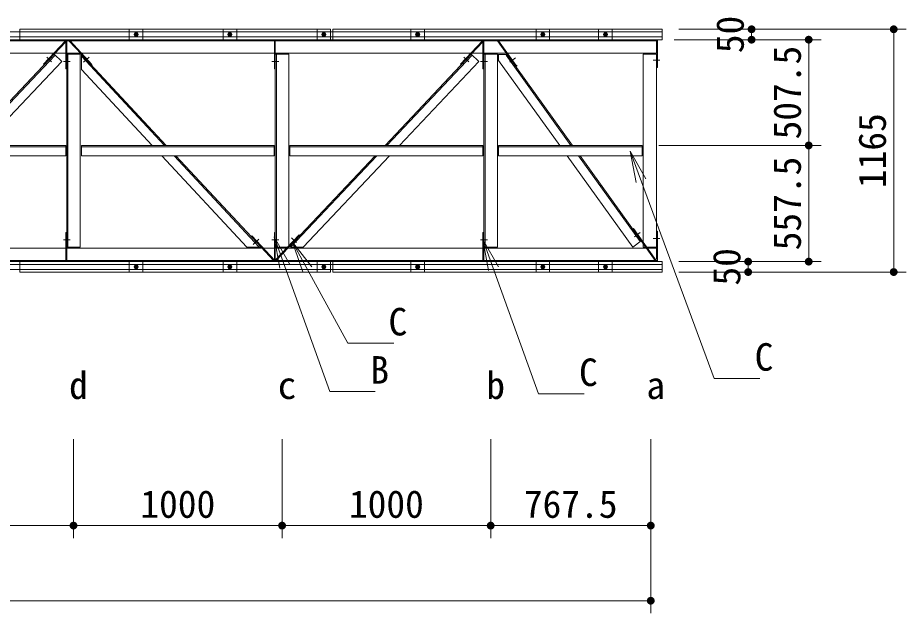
# Model space of a CAD drawing. Units: millimetres at full size. Extents: x 0 to 42000, y 0 to 29700.
# Drawn here: x 19920 to 24180, y 19179 to 22036 of the extents above; entities that cross this region are included whole.
import ezdxf
from ezdxf.enums import TextEntityAlignment as Align

# ---------------------------------------------------------------- set-up
doc = ezdxf.new("R2010")
doc.units = ezdxf.units.MM
doc.header["$LTSCALE"] = 100
for name, color, linetype, lineweight in [('D-STR', 1, 'Continuous', 13), ('D-STR-DIM', 7, 'Continuous', 13), ('D-STR-HTXT', 7, 'Continuous', 13), ('D-STR-TXT', 7, 'Continuous', 13)]:
    doc.layers.add(name, color=color, linetype=linetype, lineweight=lineweight)
doc.styles.add('ＭＳ ゴシック', font='')
doc.styles.get('ＭＳ ゴシック').set_extended_font_data('MS Gothic')

# ---------------------------------------------------------------- blocks, each defined once
blk = doc.blocks.new('filled_dot')
at = {"color": 0, "linetype": 'Continuous', "lineweight": -2, "const_width": 1.25}
blk.add_lwpolyline([(-0.625, 0, 1), (0.625, 0, 1)], format="xyb", close=True, dxfattribs=at)
blk = doc.blocks.new('open_arrow')
at = {"color": 0, "linetype": 'Continuous', "lineweight": -2}
blk.add_lwpolyline([(7.5, 1.25), (0, 0), (7.5, -1.25)], dxfattribs=at)

msp = doc.modelspace()

# ---------------------------------------------------------------- linework, layer by layer
at = {"layer": 'D-STR'}
for p, q in [((19929.9, 21931.2), (19929.9, 21981.2)), ((21419.9, 21981.2), (19929.9, 21981.2)), ((20454.9, 21931.2), (20454.9, 21981.2)), ((20454.9, 21981.2), (20519.9, 21981.2)), ((20519.9, 21931.2), (20519.9, 21981.2)), ((20904.9, 21931.2), (20904.9, 21981.2)), ((20904.9, 21981.2), (20969.9, 21981.2)), ((20969.9, 21931.2), (20969.9, 21981.2)), ((21354.9, 21931.2), (21354.9, 21981.2)), ((21354.9, 21981.2), (21419.9, 21981.2)), ((21419.9, 21931.2), (21419.9, 21981.2)), ((21429.9, 21931.2), (21429.9, 21981.2)), ((23009.9, 21981.2), (21429.9, 21981.2)), ((21804.9, 21931.2), (21804.9, 21981.2)), ((21804.9, 21981.2), (21869.9, 21981.2)), ((21869.9, 21931.2), (21869.9, 21981.2)), ((22404.9, 21931.2), (22404.9, 21981.2)), ((22404.9, 21981.2), (22469.9, 21981.2)), ((22469.9, 21931.2), (22469.9, 21981.2)), ((22704.9, 21931.2), (22704.9, 21981.2)), ((22704.9, 21981.2), (22769.9, 21981.2)), ((22769.9, 21931.2), (22769.9, 21981.2)), ((23009.9, 21931.2), (23009.9, 21981.2)), ((11364.9, 21968.2), (23009.9, 21968.2)), ((11364.9, 21944.2), (23009.9, 21944.2)), ((20476.3, 21956.2), (20498.4, 21956.2)), ((20482.5, 21964.7), (20477.6, 21956.2)), ((20477.6, 21956.2), (20482.5, 21947.7)), ((20492.3, 21964.7), (20482.5, 21964.7)), ((20482.5, 21947.7), (20492.3, 21947.7)), ((20487.4, 21967.2), (20487.4, 21945.1)), ((20497.2, 21956.2), (20492.3, 21964.7)), ((20492.3, 21947.7), (20497.2, 21956.2)), ((20926.3, 21956.2), (20948.4, 21956.2)), ((20932.5, 21964.7), (20927.6, 21956.2)), ((20927.6, 21956.2), (20932.5, 21947.7)), ((20942.3, 21964.7), (20932.5, 21964.7)), ((20932.5, 21947.7), (20942.3, 21947.7)), ((20937.4, 21967.2), (20937.4, 21945.1)), ((20947.2, 21956.2), (20942.3, 21964.7)), ((20942.3, 21947.7), (20947.2, 21956.2)), ((21376.3, 21956.2), (21398.4, 21956.2)), ((21382.5, 21964.7), (21377.6, 21956.2)), ((21377.6, 21956.2), (21382.5, 21947.7)), ((21392.3, 21964.7), (21382.5, 21964.7)), ((21382.5, 21947.7), (21392.3, 21947.7)), ((21387.4, 21967.2), (21387.4, 21945.1)), ((21397.2, 21956.2), (21392.3, 21964.7)), ((21392.3, 21947.7), (21397.2, 21956.2)), ((21826.3, 21956.2), (21848.4, 21956.2)), ((21832.5, 21964.7), (21827.6, 21956.2)), ((21827.6, 21956.2), (21832.5, 21947.7)), ((21842.3, 21964.7), (21832.5, 21964.7)), ((21832.5, 21947.7), (21842.3, 21947.7)), ((21837.4, 21967.2), (21837.4, 21945.1)), ((21847.2, 21956.2), (21842.3, 21964.7)), ((21842.3, 21947.7), (21847.2, 21956.2)), ((22426.3, 21956.2), (22448.4, 21956.2)), ((22432.5, 21964.7), (22427.6, 21956.2)), ((22427.6, 21956.2), (22432.5, 21947.7)), ((22442.3, 21964.7), (22432.5, 21964.7)), ((22432.5, 21947.7), (22442.3, 21947.7)), ((22437.4, 21967.2), (22437.4, 21945.1)), ((22447.2, 21956.2), (22442.3, 21964.7)), ((22442.3, 21947.7), (22447.2, 21956.2)), ((22726.3, 21956.2), (22748.4, 21956.2)), ((22732.5, 21964.7), (22727.6, 21956.2)), ((22727.6, 21956.2), (22732.5, 21947.7)), ((22742.3, 21964.7), (22732.5, 21964.7)), ((22732.5, 21947.7), (22742.3, 21947.7)), ((22737.4, 21967.2), (22737.4, 21945.1)), ((22747.2, 21956.2), (22742.3, 21964.7)), ((22742.3, 21947.7), (22747.2, 21956.2)), ((23009.9, 21931.2), (11364.9, 21931.2)), ((11387.4, 21931.2), (22987.4, 21931.2)), ((11387.4, 21925.2), (22987.4, 21925.2)), ((20043, 21813.4), (20148.7, 21925.2)), ((20094.4, 21861.2), (20150.4, 21920.4)), ((20150.4, 21925.2), (20150.4, 21791.2)), ((20154.9, 21855.2), (20154.9, 21925.2)), ((20165.6, 21925.2), (20225.2, 21861.2)), ((20171.1, 21925.2), (20275.9, 21812.7)), ((21150.4, 21925.2), (21150.4, 21791.2)), ((21154.9, 21855.2), (21154.9, 21925.2)), ((22043, 21813.4), (22148.7, 21925.2)), ((22094.4, 21861.2), (22150.4, 21920.4)), ((22150.4, 21925.2), (22150.4, 21791.2)), ((22154.9, 21855.2), (22154.9, 21925.2)), ((22219.9, 21925.2), (22266, 21860.9)), ((22225.4, 21925.2), (22310.4, 21806.7)), ((22982.9, 21931.2), (22982.9, 21866.2)), ((22982.9, 21867.2), (22982.9, 21931.2)), ((22987.4, 21931.2), (22987.4, 21797.2)), ((11387.4, 21866.2), (22987.4, 21866.2)), ((19680.8, 21423.7), (20094.4, 21861.2)), ((19689, 21423.7), (20098.7, 21857)), ((20130.7, 21826.8), (20094.4, 21861.2)), ((20154.9, 21861.2), (20219.9, 21861.2)), ((20154.9, 21861.2), (20154.9, 20936.2)), ((20160.9, 21861.2), (20160.9, 20936.2)), ((20219.9, 21861.2), (20219.9, 20936.2)), ((20224.9, 21860.9), (20632.2, 21423.7)), ((20224.9, 21787.5), (20224.9, 21860.9)), ((20224.9, 21852.1), (20624, 21423.7)), ((21154.9, 21861.2), (21219.9, 21861.2)), ((21154.9, 21861.2), (21154.9, 20936.2)), ((21160.9, 21861.2), (21160.9, 20936.2)), ((21219.9, 21861.2), (21219.9, 20936.2)), ((21680.8, 21423.7), (22094.4, 21861.2)), ((21689, 21423.7), (22098.7, 21857)), ((22130.7, 21826.8), (22094.4, 21861.2)), ((22154.9, 21861.2), (22219.9, 21861.2)), ((22154.9, 21861.2), (22154.9, 20936.2)), ((22160.9, 21861.2), (22160.9, 20936.2)), ((22219.9, 21861.2), (22219.9, 20936.2)), ((22225.5, 21831.6), (22225.5, 21861.2)), ((22266, 21860.9), (22225.5, 21860.9)), ((22261.1, 21857.4), (22572.5, 21423.7)), ((22266, 21860.9), (22579.9, 21423.7)), ((22917.9, 21861.2), (22917.9, 20936.2)), ((22982.9, 21861.2), (22917.9, 21861.2)), ((22922.4, 21861.2), (22982.9, 21861.2)), ((22982.9, 21861.2), (22982.9, 20936.2)), ((19749.6, 21423.7), (20130.7, 21826.8)), ((20046.3, 21810.3), (20043, 21813.4)), ((20081.9, 21824.8), (20058.8, 21846.7)), ((20138.7, 21826.2), (20171.8, 21826.2)), ((20262.3, 21848), (20235.3, 21822.7)), ((20275.9, 21812.7), (20272.7, 21809.7)), ((21138.7, 21826.2), (21171.8, 21826.2)), ((21749.6, 21423.7), (22130.7, 21826.8)), ((22046.3, 21810.3), (22043, 21813.4)), ((22081.9, 21824.8), (22058.8, 21846.7)), ((22138.7, 21826.2), (22171.8, 21826.2)), ((22225.5, 21831.6), (22518.3, 21423.7)), ((22307, 21844.2), (22279.3, 21824.1)), ((22999.1, 21832.2), (22966, 21832.2)), ((20150.4, 21791.2), (20154.9, 21791.2)), ((20224.9, 21787.5), (20563.8, 21423.7)), ((21150.4, 21791.2), (21154.9, 21791.2)), ((22150.4, 21791.2), (22154.9, 21791.2)), ((22314.9, 21806.7), (22311.3, 21804.1)), ((22987.4, 21797.2), (22982.9, 21797.2)), ((19224.9, 21423.7), (20149.9, 21423.7)), ((19224.9, 21417.7), (20149.9, 21417.7)), ((20149.9, 21423.7), (20149.9, 21373.7)), ((20224.9, 21423.7), (21149.9, 21423.7)), ((20224.9, 21423.7), (20224.9, 21373.7)), ((20224.9, 21417.7), (21149.9, 21417.7)), ((21149.9, 21423.7), (21149.9, 21373.7)), ((21224.9, 21423.7), (22149.9, 21423.7)), ((21224.9, 21423.7), (21224.9, 21373.7)), ((21224.9, 21417.7), (22149.9, 21417.7)), ((22149.9, 21423.7), (22149.9, 21373.7)), ((22912.9, 21423.7), (22224.9, 21423.7)), ((22224.9, 21423.7), (22224.9, 21373.7)), ((22224.9, 21417.7), (22912.9, 21417.7)), ((22912.9, 21423.7), (22912.9, 21373.7)), ((19224.9, 21373.7), (20149.9, 21373.7)), ((20224.9, 21373.7), (21149.9, 21373.7)), ((20610.4, 21373.7), (21017.9, 20936.2)), ((20670.5, 21373.7), (21078.1, 20936.2)), ((20678.7, 21373.7), (21086.3, 20936.2)), ((21219.9, 20936.2), (21633.5, 21373.7)), ((21224.9, 21373.7), (22149.9, 21373.7)), ((21228.1, 20936.2), (21641.8, 21373.7)), ((21288.7, 20936.2), (21702.3, 21373.7)), ((22912.9, 21373.7), (22224.9, 21373.7)), ((22554.2, 21373.7), (22868.3, 20936.2)), ((22608.4, 21373.7), (22903.9, 20962)), ((22615.8, 21373.7), (22908.8, 20965.5)), ((20150.4, 21006.2), (20154.9, 21006.2)), ((20150.4, 20872.2), (20150.4, 21006.2)), ((21150.4, 21006.2), (21154.9, 21006.2)), ((21150.4, 20872.2), (21150.4, 21006.2)), ((22150.4, 21006.2), (22154.9, 21006.2)), ((22150.4, 20872.2), (22150.4, 21006.2)), ((22871.6, 21025), (22868, 21022.4)), ((22871.6, 21025), (22981.3, 20872.2)), ((22904.4, 21005.5), (22876.6, 20985.4)), ((22987.4, 21012.2), (22982.9, 21012.2)), ((22987.4, 20878.2), (22987.4, 21012.2)), ((20138.7, 20971.2), (20171.8, 20971.2)), ((21041.8, 20990.4), (21038.4, 20987.3)), ((21041.8, 20990.4), (21152, 20872.2)), ((21075.9, 20974.4), (21048.9, 20949.1)), ((21138.7, 20971.2), (21171.8, 20971.2)), ((21156.1, 20875.2), (21268.6, 20994.2)), ((21256.1, 20957.9), (21233, 20979.7)), ((21271.9, 20991.1), (21268.6, 20994.2)), ((22138.7, 20971.2), (22171.8, 20971.2)), ((22908.8, 20965.5), (22868.3, 20936.2)), ((22908.8, 20965.5), (22975.8, 20872.2)), ((22999.1, 20977.2), (22966, 20977.2)), ((11387.4, 20931.2), (22987.4, 20931.2)), ((20154.9, 20936.2), (20219.9, 20936.2)), ((20154.9, 20936.2), (20154.9, 20872.2)), ((21086.3, 20936.2), (21017.9, 20936.2)), ((21086.3, 20936.2), (21145.9, 20872.2)), ((21154.9, 20936.2), (21219.9, 20936.2)), ((21154.9, 20936.2), (21154.9, 20872.2)), ((21159.4, 20872.2), (21219.9, 20936.2)), ((21288.7, 20936.2), (21228.1, 20936.2)), ((22154.9, 20936.2), (22219.9, 20936.2)), ((22154.9, 20936.2), (22154.9, 20872.2)), ((22917.9, 20936.2), (22982.9, 20936.2)), ((22982.9, 20942.2), (22982.9, 20878.2)), ((22987.4, 20931.2), (22987.4, 20866.2)), ((11387.4, 20872.2), (22987.4, 20872.2)), ((23009.9, 20866.2), (11364.9, 20866.2)), ((11364.9, 20853.2), (23009.9, 20853.2)), ((11364.9, 20829.2), (23009.9, 20829.2)), ((11387.4, 20866.2), (22987.4, 20866.2)), ((19929.9, 20816.2), (19929.9, 20866.2)), ((20454.9, 20816.2), (20454.9, 20866.2)), ((20476.3, 20841.2), (20498.4, 20841.2)), ((20482.5, 20849.7), (20477.6, 20841.2)), ((20477.6, 20841.2), (20482.5, 20832.7)), ((20492.3, 20849.7), (20482.5, 20849.7)), ((20482.5, 20832.7), (20492.3, 20832.7)), ((20487.4, 20852.2), (20487.4, 20830.1)), ((20497.2, 20841.2), (20492.3, 20849.7)), ((20492.3, 20832.7), (20497.2, 20841.2)), ((20519.9, 20816.2), (20519.9, 20866.2)), ((20904.9, 20816.2), (20904.9, 20866.2)), ((20926.3, 20841.2), (20948.4, 20841.2)), ((20932.5, 20849.7), (20927.6, 20841.2)), ((20927.6, 20841.2), (20932.5, 20832.7)), ((20942.3, 20849.7), (20932.5, 20849.7)), ((20932.5, 20832.7), (20942.3, 20832.7)), ((20937.4, 20852.2), (20937.4, 20830.1)), ((20947.2, 20841.2), (20942.3, 20849.7)), ((20942.3, 20832.7), (20947.2, 20841.2)), ((20969.9, 20816.2), (20969.9, 20866.2)), ((21354.9, 20816.2), (21354.9, 20866.2)), ((21376.3, 20841.2), (21398.4, 20841.2)), ((21382.5, 20849.7), (21377.6, 20841.2)), ((21377.6, 20841.2), (21382.5, 20832.7)), ((21392.3, 20849.7), (21382.5, 20849.7)), ((21382.5, 20832.7), (21392.3, 20832.7)), ((21387.4, 20852.2), (21387.4, 20830.1)), ((21397.2, 20841.2), (21392.3, 20849.7)), ((21392.3, 20832.7), (21397.2, 20841.2)), ((21419.9, 20816.2), (21419.9, 20866.2)), ((21429.9, 20816.2), (21429.9, 20866.2)), ((21804.9, 20816.2), (21804.9, 20866.2)), ((21826.3, 20841.2), (21848.4, 20841.2)), ((21832.5, 20849.7), (21827.6, 20841.2)), ((21827.6, 20841.2), (21832.5, 20832.7)), ((21842.3, 20849.7), (21832.5, 20849.7)), ((21832.5, 20832.7), (21842.3, 20832.7)), ((21837.4, 20852.2), (21837.4, 20830.1)), ((21847.2, 20841.2), (21842.3, 20849.7)), ((21842.3, 20832.7), (21847.2, 20841.2)), ((21869.9, 20816.2), (21869.9, 20866.2)), ((22404.9, 20816.2), (22404.9, 20866.2)), ((22426.3, 20841.2), (22448.4, 20841.2)), ((22432.5, 20849.7), (22427.6, 20841.2)), ((22427.6, 20841.2), (22432.5, 20832.7)), ((22442.3, 20849.7), (22432.5, 20849.7)), ((22432.5, 20832.7), (22442.3, 20832.7)), ((22437.4, 20852.2), (22437.4, 20830.1)), ((22447.2, 20841.2), (22442.3, 20849.7)), ((22442.3, 20832.7), (22447.2, 20841.2)), ((22469.9, 20816.2), (22469.9, 20866.2)), ((22704.9, 20816.2), (22704.9, 20866.2)), ((22726.3, 20841.2), (22748.4, 20841.2)), ((22732.5, 20849.7), (22727.6, 20841.2)), ((22727.6, 20841.2), (22732.5, 20832.7)), ((22742.3, 20849.7), (22732.5, 20849.7)), ((22732.5, 20832.7), (22742.3, 20832.7)), ((22737.4, 20852.2), (22737.4, 20830.1)), ((22747.2, 20841.2), (22742.3, 20849.7)), ((22742.3, 20832.7), (22747.2, 20841.2)), ((22769.9, 20816.2), (22769.9, 20866.2)), ((23009.9, 20816.2), (23009.9, 20866.2)), ((21419.9, 20816.2), (19929.9, 20816.2)), ((20454.9, 20816.2), (20519.9, 20816.2)), ((20904.9, 20816.2), (20969.9, 20816.2)), ((21354.9, 20816.2), (21419.9, 20816.2)), ((23009.9, 20816.2), (21429.9, 20816.2)), ((21804.9, 20816.2), (21869.9, 20816.2)), ((22404.9, 20816.2), (22469.9, 20816.2)), ((22704.9, 20816.2), (22769.9, 20816.2))]:
    msp.add_line(p, q, dxfattribs=at)
for centre, radius in [((20487.4, 21956.2), 7.65), ((20487.4, 21956.2), 5), ((20487.4, 21956.2), 4.19), ((20937.4, 21956.2), 7.65), ((20937.4, 21956.2), 5), ((20937.4, 21956.2), 4.19), ((21387.4, 21956.2), 7.65), ((21387.4, 21956.2), 5), ((21387.4, 21956.2), 4.19), ((21837.4, 21956.2), 7.65), ((21837.4, 21956.2), 5), ((21837.4, 21956.2), 4.19), ((22437.4, 21956.2), 7.65), ((22437.4, 21956.2), 5), ((22437.4, 21956.2), 4.19), ((22737.4, 21956.2), 7.65), ((22737.4, 21956.2), 5), ((22737.4, 21956.2), 4.19), ((20487.4, 20841.2), 7.65), ((20487.4, 20841.2), 5), ((20487.4, 20841.2), 4.19), ((20937.4, 20841.2), 7.65), ((20937.4, 20841.2), 5), ((20937.4, 20841.2), 4.19), ((21387.4, 20841.2), 7.65), ((21387.4, 20841.2), 5), ((21387.4, 20841.2), 4.19), ((21837.4, 20841.2), 7.65), ((21837.4, 20841.2), 5), ((21837.4, 20841.2), 4.19), ((22437.4, 20841.2), 7.65), ((22437.4, 20841.2), 5), ((22437.4, 20841.2), 4.19), ((22737.4, 20841.2), 7.65), ((22737.4, 20841.2), 5), ((22737.4, 20841.2), 4.19)]:
    msp.add_circle(centre, radius, dxfattribs=at)
at = {"layer": 'D-STR-DIM'}
for p, q in [((23089.9, 21981.2), (23498.2, 21981.2)), ((23089.9, 21981.2), (24179.7, 21981.2)), ((23438.2, 21931.2), (23438.2, 21981.2)), ((24119.7, 21981.2), (24119.7, 20816.2)), ((23067.4, 21931.2), (23772.1, 21931.2)), ((23089.9, 21931.2), (23498.2, 21931.2)), ((23712.1, 21931.2), (23712.1, 21423.7)), ((22992.9, 21423.7), (23772.1, 21423.7)), ((22992.9, 21423.7), (23772.1, 21423.7)), ((23712.1, 21423.7), (23712.1, 20866.2)), ((23089.9, 20866.2), (23772.1, 20866.2)), ((23089.9, 20866.2), (23482, 20866.2)), ((23422, 20866.2), (23422, 20816.2)), ((23089.9, 20816.2), (23482, 20816.2)), ((23089.9, 20816.2), (24179.7, 20816.2)), ((20187.4, 20014.8), (20187.4, 19539.4)), ((20187.4, 20014.8), (20187.4, 19539.4)), ((21187.4, 20014.8), (21187.4, 19539.4)), ((21187.4, 20014.8), (21187.4, 19539.4)), ((22187.4, 20014.8), (22187.4, 19539.4)), ((22187.4, 20014.8), (22187.4, 19539.4)), ((22954.9, 20014.8), (22954.9, 19539.4)), ((22954.9, 19727.1), (22954.9, 19178.9)), ((19187.4, 19599.4), (20187.4, 19599.4)), ((20187.4, 19599.4), (21187.4, 19599.4)), ((21187.4, 19599.4), (22187.4, 19599.4)), ((22187.4, 19599.4), (22954.9, 19599.4)), ((11419.9, 19238.9), (22954.9, 19238.9))]:
    msp.add_line(p, q, dxfattribs=at)
at = {"layer": 'D-STR-HTXT'}
for points in [[(22856.8, 21395.5), (23258.7, 20305.4), (23408.7, 20305.4), (23478.5, 20305.4)], [(21149.7, 20984.6), (21415.9, 20243.3), (21565.9, 20243.3), (21633.8, 20243.3)], [(21236.8, 20960.3), (21503, 20474.6), (21653, 20474.6), (21722.8, 20474.6)], [(22150.4, 20973.1), (22416.6, 20231.9), (22566.6, 20231.9), (22636.4, 20231.9)]]:
    msp.add_lwpolyline(points, dxfattribs=at)

# ---------------------------------------------------------------- block references
at = {"layer": 'D-STR-DIM', "xscale": 15, "yscale": 15}
for p, rotation in [((23438.2, 21981.2), 270), ((24119.7, 21981.2), 270), ((23438.2, 21931.2), 90), ((23712.1, 21931.2), 270), ((23712.1, 21423.7), 90), ((23712.1, 21423.7), 270), ((23422, 20866.2), 270), ((23712.1, 20866.2), 90), ((23422, 20816.2), 90), ((24119.7, 20816.2), 90), ((20187.4, 19599.4), 180), ((21187.4, 19599.4), 180), ((22187.4, 19599.4), 180), ((22954.9, 19599.4), 180), ((22954.9, 19238.9), 180)]:
    msp.add_blockref('filled_dot', p, dxfattribs=dict(at, rotation=rotation))
for p in [(20187.4, 19599.4), (21187.4, 19599.4), (22187.4, 19599.4)]:
    msp.add_blockref('filled_dot', p, dxfattribs=at)
at = {"layer": 'D-STR-HTXT', "xscale": 20, "yscale": 20}
for p, rotation in [((22856.8, 21395.5), 290.2), ((21149.7, 20984.6), 289.8), ((21236.8, 20960.3), 298.7), ((22150.4, 20973.1), 289.8)]:
    msp.add_blockref('open_arrow', p, dxfattribs=dict(at, rotation=rotation))

# ---------------------------------------------------------------- texts
at = {"layer": 'D-STR-DIM', "style": 'ＭＳ ゴシック'}
for s, p in [('50', (23268.8, 21956.2)), ('507.5', (23542.7, 21677.4)), ('1165', (23950.3, 21398.7)), ('557.5', (23542.7, 21144.9)), ('50', (23252.6, 20841.2))]:
    msp.add_text(s, height=132, rotation=90, dxfattribs=at).set_placement(p, align=Align.TOP_CENTER)
for s, p in [('1000', (20687.4, 19768.8)), ('1000', (21687.4, 19768.8)), ('767.5', (22571.1, 19768.8))]:
    msp.add_text(s, height=132, dxfattribs=at).set_placement(p, align=Align.TOP_CENTER)
at = {"layer": 'D-STR-HTXT', "style": 'ＭＳ ゴシック'}
for s, p in [('C', (21697.4, 20644)), ('C', (23453.1, 20474.8)), ('B', (21610.3, 20412.7)), ('C', (22611, 20401.3))]:
    msp.add_text(s, height=132, dxfattribs=at).set_placement(p, align=Align.TOP_LEFT)
at = {"layer": 'D-STR-TXT', "style": 'ＭＳ ゴシック'}
for s, p in [('d', (20166.2, 20339.2)), ('b', (22166.2, 20339.2)), ('c', (21166.2, 20339.2)), ('a', (22933.7, 20339.2))]:
    msp.add_text(s, height=132, dxfattribs=at).set_placement(p, align=Align.TOP_LEFT)

doc.saveas('drawing.dxf')
